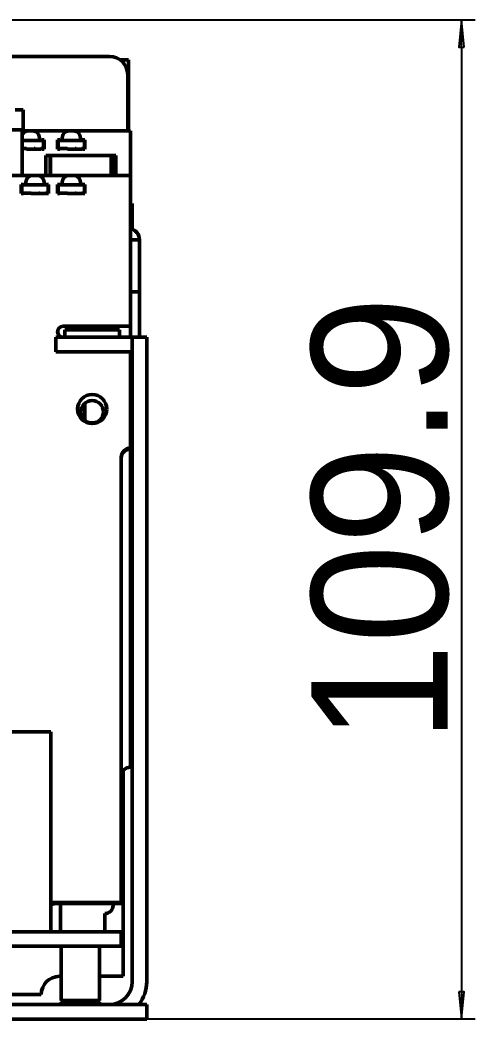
# Model space of a CAD drawing. Header units: millimetres. Extents: x 3100 to 5091, y 868 to 1900.
# Drawn here: x 3804.8 to 3854.9, y 1402.9 to 1512.8 of the extents above; entities that cross this region are included whole.
import ezdxf

# ---------------------------------------------------------------- set-up
doc = ezdxf.new("R2010")
doc.units = ezdxf.units.MM
doc.header["$LTSCALE"] = 1.8
doc.layers.add('외형선(ISO)', color=7, linetype='Continuous', lineweight=50)
doc.layers.add('치수(ISO)', color=7, linetype='Continuous', lineweight=25)
doc.styles.add('레이블 문자 (JIS)', font='')
doc.styles.get('레이블 문자 (JIS)').set_extended_font_data('Gulim')
doc.dimstyles.new('복사 대상기본값 (JIS)', dxfattribs={"dimscale": 1.5, "dimtxt": 3, "dimasz": 2, "dimexe": 1, "dimexo": 0.5, "dimgap": 0.8, "dimtad": 1, "dimdsep": 46, "dimtxsty": '레이블 문자 (JIS)', "dimblk": 'Filled-1', "dimcen": 0.09, "dimdle": 10, "dimclrd": 256, "dimclre": 256, "dimclrt": 256, "dimazin": 2, "dimtfac": 0.666667, "dimtmove": 0, "dimatfit": 3, "dimldrblk": 'OPEN', "dimfxl": 1, "dimtolj": 1, "dimtzin": 0, "dimlwd": -1, "dimlwe": -1, "dimarcsym": 0})

# ---------------------------------------------------------------- blocks, each defined once
blk = doc.blocks.new('Filled-1')
at = {"color": 0}
for p, q in [((0, 0), (-1, 0.1)), ((-1, 0.1), (-1, -0.1)), ((-1, 0), (0, 0)), ((-1, -0.1), (0, 0))]:
    blk.add_line(p, q, dxfattribs=at)
at = {"color": 0, "flags": 128}
blk.add_lwpolyline([(-1, -0.1), (0, 0), (-1, 0.1), (-1, -0.1)], dxfattribs=at)
at = {"color": 0}
blk.add_solid([(-1, -0.1), (0, 0), (-1, 0.1), (-1, -0.1)], dxfattribs=at)
blk = doc.blocks.new('*D688')
at = {"layer": 'Defpoints', "color": 0}
for p in [(3769.78, 1512.8), (3816.77, 1402.9), (3853.41, 1402.9)]:
    blk.add_point(p, dxfattribs=at)
at = {"layer": '치수(ISO)'}
for p, q in [((3770.53, 1512.8), (3854.91, 1512.8)), ((3853.41, 1509.8), (3853.41, 1405.9)), ((3817.52, 1402.9), (3854.91, 1402.9))]:
    blk.add_line(p, q, dxfattribs=at)
at = {"layer": '치수(ISO)', "linetype": 'ByBlock', "xscale": 3, "yscale": 3, "zscale": 3}
for p, rotation in [((3853.41, 1512.8), 90), ((3853.41, 1402.9), 270)]:
    blk.add_blockref('Filled-1', p, dxfattribs=dict(at, rotation=rotation))
at = {"layer": '치수(ISO)', "insert": (3844.5, 1457.85), "char_height": 15, "attachment_point": 5, "rotation": 90, "style": '레이블 문자 (JIS)'}
blk.add_mtext('\\A1;109.9', dxfattribs=at)
blk = doc.blocks.new('_Open')
at = {"color": 0, "linetype": 'ByBlock', "lineweight": -2}
for p, q in [((-1, 0.167), (0, 0)), ((-1, -0.167), (0, 0)), ((0, 0), (-1, 0))]:
    blk.add_line(p, q, dxfattribs=at)

msp = doc.modelspace()

# ---------------------------------------------------------------- linework, layer by layer
at = {"layer": '외형선(ISO)'}
for p, q in [((3814.68, 1508.796), (3801.867, 1508.796)), ((3816.772, 1508.396), (3815.88, 1508.396)), ((3816.772, 1500.596), (3816.772, 1508.396)), ((3816.68, 1506.796), (3816.68, 1500.596)), ((3805.182, 1502.896), (3804.282, 1502.896)), ((3805.182, 1502.896), (3805.182, 1500.696)), ((3803.882, 1500.696), (3805.082, 1500.696)), ((3805.082, 1500.696), (3805.082, 1495.696)), ((3805.082, 1500.696), (3805.182, 1500.696)), ((3805.722, 1500.596), (3805.082, 1500.596)), ((3805.722, 1500.596), (3806.222, 1500.596)), ((3810.222, 1500.596), (3806.222, 1500.596)), ((3810.222, 1500.596), (3810.722, 1500.596)), ((3816.972, 1500.596), (3810.722, 1500.596)), ((3816.972, 1495.696), (3816.972, 1500.596)), ((3805.082, 1499.546), (3807.222, 1499.546)), ((3806.972, 1499.846), (3806.972, 1499.546)), ((3807.222, 1499.596), (3807.222, 1499.546)), ((3807.222, 1499.596), (3807.472, 1499.596)), ((3807.422, 1499.546), (3807.222, 1499.546)), ((3807.422, 1498.646), (3807.422, 1499.546)), ((3807.472, 1499.596), (3807.472, 1498.596)), ((3808.972, 1498.596), (3808.972, 1499.596)), ((3808.972, 1499.596), (3809.222, 1499.596)), ((3809.222, 1499.546), (3809.023, 1499.546)), ((3809.023, 1499.546), (3809.023, 1498.646)), ((3809.222, 1499.546), (3809.222, 1499.596)), ((3809.222, 1499.546), (3811.722, 1499.546)), ((3809.472, 1499.546), (3809.472, 1499.846)), ((3811.472, 1499.846), (3811.472, 1499.546)), ((3811.722, 1499.596), (3811.722, 1499.546)), ((3811.722, 1499.596), (3811.972, 1499.596)), ((3811.922, 1499.546), (3811.722, 1499.546)), ((3811.922, 1498.646), (3811.922, 1499.546)), ((3811.972, 1499.596), (3811.972, 1498.596)), ((3805.55, 1498.646), (3805.082, 1498.646)), ((3805.55, 1498.596), (3805.55, 1498.646)), ((3805.55, 1498.596), (3806.394, 1498.596)), ((3806.495, 1498.646), (3806.394, 1498.646)), ((3806.394, 1498.646), (3806.394, 1498.596)), ((3806.495, 1498.596), (3806.394, 1498.596)), ((3806.495, 1498.596), (3806.495, 1498.646)), ((3807.122, 1498.596), (3806.495, 1498.596)), ((3807.222, 1498.646), (3807.122, 1498.646)), ((3807.122, 1498.646), (3807.122, 1498.596)), ((3807.222, 1498.646), (3807.222, 1498.596)), ((3807.222, 1498.646), (3807.422, 1498.646)), ((3807.472, 1498.596), (3807.222, 1498.596)), ((3809.222, 1498.596), (3808.972, 1498.596)), ((3809.023, 1498.646), (3809.222, 1498.646)), ((3809.222, 1498.596), (3809.222, 1498.646)), ((3810.05, 1498.646), (3809.222, 1498.646)), ((3810.05, 1498.596), (3810.05, 1498.646)), ((3810.05, 1498.596), (3810.894, 1498.596)), ((3810.995, 1498.646), (3810.894, 1498.646)), ((3810.894, 1498.646), (3810.894, 1498.596)), ((3810.995, 1498.596), (3810.894, 1498.596)), ((3810.995, 1498.596), (3810.995, 1498.646)), ((3811.622, 1498.596), (3810.995, 1498.596)), ((3811.722, 1498.646), (3811.622, 1498.646)), ((3811.622, 1498.646), (3811.622, 1498.596)), ((3811.722, 1498.646), (3811.722, 1498.596)), ((3811.722, 1498.646), (3811.922, 1498.646)), ((3811.972, 1498.596), (3811.722, 1498.596)), ((3807.673, 1497.897), (3807.673, 1495.697)), ((3807.673, 1497.897), (3807.792, 1497.897)), ((3808.146, 1497.897), (3807.792, 1497.897)), ((3808.146, 1497.897), (3808.146, 1495.696)), ((3808.146, 1497.897), (3808.174, 1497.897)), ((3808.174, 1497.897), (3808.174, 1495.696)), ((3808.174, 1497.897), (3808.57, 1497.897)), ((3814.475, 1497.896), (3808.57, 1497.897)), ((3814.475, 1497.896), (3814.873, 1497.896)), ((3814.873, 1497.896), (3814.873, 1495.696)), ((3814.873, 1497.896), (3814.901, 1497.896)), ((3814.901, 1497.896), (3814.901, 1495.696)), ((3814.901, 1497.896), (3815.257, 1497.896)), ((3815.257, 1497.896), (3815.373, 1497.896)), ((3815.257, 1497.896), (3815.257, 1495.696)), ((3815.373, 1497.896), (3815.373, 1495.696)), ((3806.222, 1495.696), (3802.722, 1495.696)), ((3804.972, 1493.696), (3804.972, 1494.696)), ((3804.972, 1494.696), (3805.222, 1494.696)), ((3805.222, 1494.646), (3805.023, 1494.646)), ((3805.023, 1494.646), (3805.023, 1493.746)), ((3805.222, 1494.646), (3805.222, 1494.696)), ((3805.222, 1494.646), (3807.722, 1494.646)), ((3805.472, 1494.646), (3805.472, 1494.946)), ((3806.222, 1495.696), (3806.722, 1495.696)), ((3807.471, 1495.697), (3806.722, 1495.697)), ((3810.222, 1495.696), (3806.722, 1495.696)), ((3807.471, 1495.697), (3808.076, 1495.697)), ((3807.472, 1494.946), (3807.472, 1494.646)), ((3807.722, 1494.696), (3807.722, 1494.646)), ((3807.722, 1494.696), (3807.972, 1494.696)), ((3807.922, 1494.646), (3807.722, 1494.646)), ((3807.922, 1493.746), (3807.922, 1494.646)), ((3807.972, 1494.696), (3807.972, 1493.696)), ((3808.076, 1495.697), (3808.076, 1495.696)), ((3808.972, 1493.696), (3808.972, 1494.696)), ((3808.972, 1494.696), (3809.222, 1494.696)), ((3809.222, 1494.646), (3809.023, 1494.646)), ((3809.023, 1494.646), (3809.023, 1493.746)), ((3809.222, 1494.646), (3809.222, 1494.696)), ((3809.222, 1494.646), (3811.722, 1494.646)), ((3809.472, 1494.646), (3809.472, 1494.946)), ((3810.222, 1495.696), (3810.722, 1495.696)), ((3816.972, 1495.696), (3810.722, 1495.696)), ((3811.472, 1494.946), (3811.472, 1494.646)), ((3811.722, 1494.696), (3811.722, 1494.646)), ((3811.722, 1494.696), (3811.972, 1494.696)), ((3811.922, 1494.646), (3811.722, 1494.646)), ((3811.922, 1493.746), (3811.922, 1494.646)), ((3811.972, 1494.696), (3811.972, 1493.696)), ((3816.972, 1479.096), (3816.972, 1495.696)), ((3805.222, 1493.696), (3804.972, 1493.696)), ((3805.023, 1493.746), (3805.222, 1493.746)), ((3805.222, 1493.696), (3805.222, 1493.746)), ((3806.05, 1493.746), (3805.222, 1493.746)), ((3806.05, 1493.696), (3806.05, 1493.746)), ((3806.05, 1493.696), (3806.894, 1493.696)), ((3806.995, 1493.746), (3806.894, 1493.746)), ((3806.894, 1493.746), (3806.894, 1493.696)), ((3806.995, 1493.696), (3806.894, 1493.696)), ((3806.995, 1493.696), (3806.995, 1493.746)), ((3807.622, 1493.696), (3806.995, 1493.696)), ((3807.722, 1493.746), (3807.622, 1493.746)), ((3807.622, 1493.746), (3807.622, 1493.696)), ((3807.722, 1493.746), (3807.722, 1493.696)), ((3807.722, 1493.746), (3807.922, 1493.746)), ((3807.972, 1493.696), (3807.722, 1493.696)), ((3809.222, 1493.696), (3808.972, 1493.696)), ((3809.023, 1493.746), (3809.222, 1493.746)), ((3809.222, 1493.696), (3809.222, 1493.746)), ((3810.05, 1493.746), (3809.222, 1493.746)), ((3810.05, 1493.696), (3810.05, 1493.746)), ((3810.05, 1493.696), (3810.894, 1493.696)), ((3810.995, 1493.746), (3810.894, 1493.746)), ((3810.894, 1493.746), (3810.894, 1493.696)), ((3810.995, 1493.696), (3810.894, 1493.696)), ((3810.995, 1493.696), (3810.995, 1493.746)), ((3811.622, 1493.696), (3810.995, 1493.696)), ((3811.722, 1493.746), (3811.622, 1493.746)), ((3811.622, 1493.746), (3811.622, 1493.696)), ((3811.722, 1493.746), (3811.722, 1493.696)), ((3811.722, 1493.746), (3811.922, 1493.746)), ((3811.972, 1493.696), (3811.722, 1493.696)), ((3817.172, 1492.596), (3816.972, 1492.596)), ((3817.172, 1489.8), (3817.172, 1492.596)), ((3817.98, 1488.596), (3816.972, 1488.596)), ((3817.98, 1482.896), (3817.98, 1488.596)), ((3816.972, 1482.896), (3817.98, 1482.896)), ((3817.98, 1480.896), (3817.98, 1482.896)), ((3817.98, 1480.896), (3817.98, 1479.896)), ((3817.98, 1479.896), (3817.98, 1477.896)), ((3809.572, 1479.096), (3816.972, 1479.096)), ((3809.772, 1478.696), (3811.772, 1478.696)), ((3809.772, 1478.696), (3809.772, 1477.896)), ((3811.772, 1478.696), (3813.772, 1478.696)), ((3811.972, 1479.096), (3811.972, 1478.696)), ((3813.772, 1478.696), (3815.772, 1478.696)), ((3815.772, 1477.896), (3815.772, 1478.696)), ((3816.972, 1477.896), (3816.972, 1479.096)), ((3808.772, 1477.896), (3809.949, 1477.896)), ((3808.772, 1477.896), (3808.772, 1476.296)), ((3811.772, 1477.896), (3809.949, 1477.896)), ((3811.772, 1477.896), (3813.772, 1477.896)), ((3815.504, 1477.896), (3813.772, 1477.896)), ((3815.504, 1477.896), (3817.172, 1477.896)), ((3818.772, 1477.896), (3817.172, 1477.896)), ((3817.172, 1474.896), (3817.172, 1477.896)), ((3818.772, 1477.896), (3818.772, 1474.896)), ((3810.772, 1476.296), (3808.772, 1476.296)), ((3817.172, 1476.296), (3810.772, 1476.296)), ((3816.972, 1465.696), (3816.972, 1476.296)), ((3817.172, 1474.896), (3817.172, 1406.996)), ((3818.772, 1406.996), (3818.772, 1474.896)), ((3811.972, 1470.63), (3811.972, 1468.763)), ((3817.172, 1468.146), (3816.972, 1468.146)), ((3816.972, 1466.606), (3817.172, 1466.606)), ((3816.972, 1465.596), (3816.972, 1465.696)), ((3816.972, 1430.596), (3816.972, 1465.596)), ((3815.972, 1415.696), (3815.972, 1464.696)), ((3817.172, 1463.237), (3816.972, 1463.237)), ((3817.172, 1461.697), (3816.972, 1461.697)), ((3808.222, 1434.496), (3798.222, 1434.496)), ((3808.222, 1434.496), (3808.222, 1412.496)), ((3816.172, 1407.596), (3816.172, 1430.196)), ((3808.222, 1415.696), (3815.972, 1415.696)), ((3808.972, 1415.596), (3815.972, 1415.596)), ((3809.272, 1415.596), (3809.272, 1412.496)), ((3815.072, 1415.396), (3815.072, 1415.596)), ((3815.972, 1415.596), (3815.972, 1415.696)), ((3814.172, 1412.496), (3814.172, 1414.496)), ((3727.972, 1412.496), (3815.972, 1412.496)), ((3815.972, 1410.896), (3815.972, 1412.496)), ((3815.972, 1410.896), (3733.272, 1410.896)), ((3809.372, 1410.896), (3809.372, 1404.948)), ((3813.572, 1410.896), (3813.572, 1404.948)), ((3809.172, 1407.596), (3809.372, 1407.596)), ((3813.572, 1407.596), (3816.172, 1407.596)), ((3764.672, 1405.596), (3807.172, 1405.596)), ((3813.572, 1404.948), (3809.372, 1404.948)), ((3809.372, 1404.738), (3813.572, 1404.738)), ((3809.372, 1404.738), (3809.372, 1404.496)), ((3809.477, 1404.948), (3809.477, 1404.738)), ((3813.467, 1404.948), (3813.467, 1404.738)), ((3813.572, 1404.738), (3813.572, 1404.496)), ((3816.772, 1404.496), (3727.172, 1404.496)), ((3816.772, 1404.496), (3818.772, 1404.496)), ((3818.772, 1402.896), (3818.772, 1404.496)), ((3727.172, 1402.896), (3816.772, 1402.896)), ((3818.772, 1402.896), (3816.772, 1402.896))]:
    msp.add_line(p, q, dxfattribs=at)
for centre, radius in [((3812.772, 1469.996), 1.6), ((3812.772, 1469.696), 1.23)]:
    msp.add_circle(centre, radius, dxfattribs=at)
for centre, radius, start, end in [((3814.68, 1506.796), 2, 0, 90), ((3805.722, 1499.846), 0.75, 90, 148.57609), ((3806.222, 1499.846), 0.75, 0, 90), ((3810.222, 1499.846), 0.75, 90, 180), ((3810.722, 1499.846), 0.75, 0, 90), ((3806.222, 1494.946), 0.75, 90, 180), ((3806.719, 1495.55), 0.147, 89.06881, 92.28786), ((3806.722, 1494.946), 0.75, 0, 90), ((3810.222, 1494.946), 0.75, 90, 180), ((3810.722, 1494.946), 0.75, 0, 90), ((3816.68, 1488.596), 1.3, 0, 77.01273), ((3809.572, 1478.496), 0.6, 90, 270), ((3816.972, 1464.696), 1, 90, 180), ((3816.972, 1464.596), 1, 90, 180), ((3817.172, 1456.596), 1, 90, 101.53696), ((3816.972, 1429.596), 1, 90, 180), ((3808.972, 1413.596), 2, 90, 112.02431), ((3814.172, 1415.396), 0.9, 270, 0), ((3809.172, 1405.596), 2, 90, 180), ((3814.672, 1406.996), 2.5, 270, 0), ((3814.672, 1406.996), 4.1, 322.42813, 0)]:
    msp.add_arc(centre, radius, start, end, dxfattribs=at)

# ---------------------------------------------------------------- dimensions: what is measured, and where the dimension line sits
at = {"layer": '치수(ISO)'}
dim = msp.add_linear_dim(base=(3853.407, 1402.896), p1=(3769.777, 1512.796), p2=(3816.772, 1402.896), angle=90, dimstyle='복사 대상기본값 (JIS)', override={"dimtxt": 10, "dimtxsty": '레이블 문자 (JIS)', "dimtofl": 0, "dimatfit": 1, "dimldrblk": 'Open'}, dxfattribs=at)
dim.commit()
dim.dimension.update_dxf_attribs({"geometry": '*D688', "text_midpoint": (3853.407, 1457.846), "dimtype": 160})

doc.saveas('drawing.dxf')
